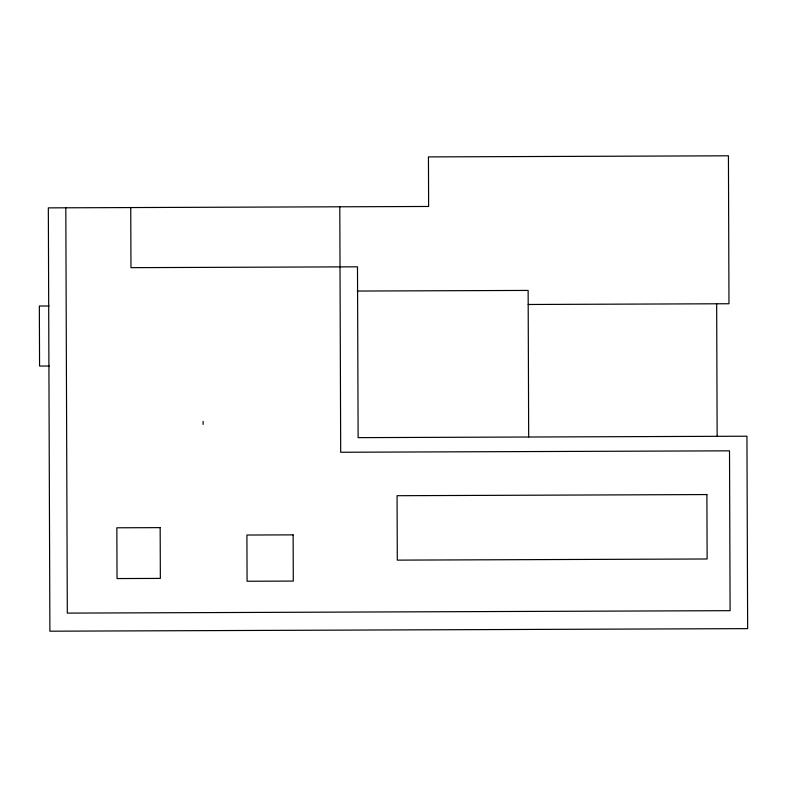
<?xml version="1.0" encoding="UTF-8"?>
<svg xmlns="http://www.w3.org/2000/svg" width="787" height="787" viewBox="0 0 787 787"><rect width="100%" height="100%" fill="white"/><g stroke="black" fill="none" stroke-linecap="round" stroke-linejoin="round"><path stroke-width="1.18" d="M357.308 291.052L528.136 290.423L528.677 436.923M49.109 305.976L39.35 306.005L39.566 366.063L49.325 366.024M528.195 304.48L728.978 303.743L728.428 155.806L428.443 156.908L428.63 206.469L48.332 207.866L49.886 631.194L747.65 628.636L746.942 436.214L358.124 437.641L357.495 266.823L130.967 267.659L130.74 207.561M716.662 303.782L717.144 436.175M339.797 206.794L340.692 452.259L729.51 450.833L730.1 610.673L67.308 613.112L65.813 207.798M203.105 421.37L203.115 424.449M706.893 494.561L397.061 495.702L397.297 560.128L707.129 558.986L706.893 494.561M160.164 527.634L116.85 527.792L117.037 578.563L160.351 578.406L160.164 527.634M293.128 534.865L246.902 535.032L247.079 581.249L293.295 581.081L293.128 534.865"/></g></svg>
